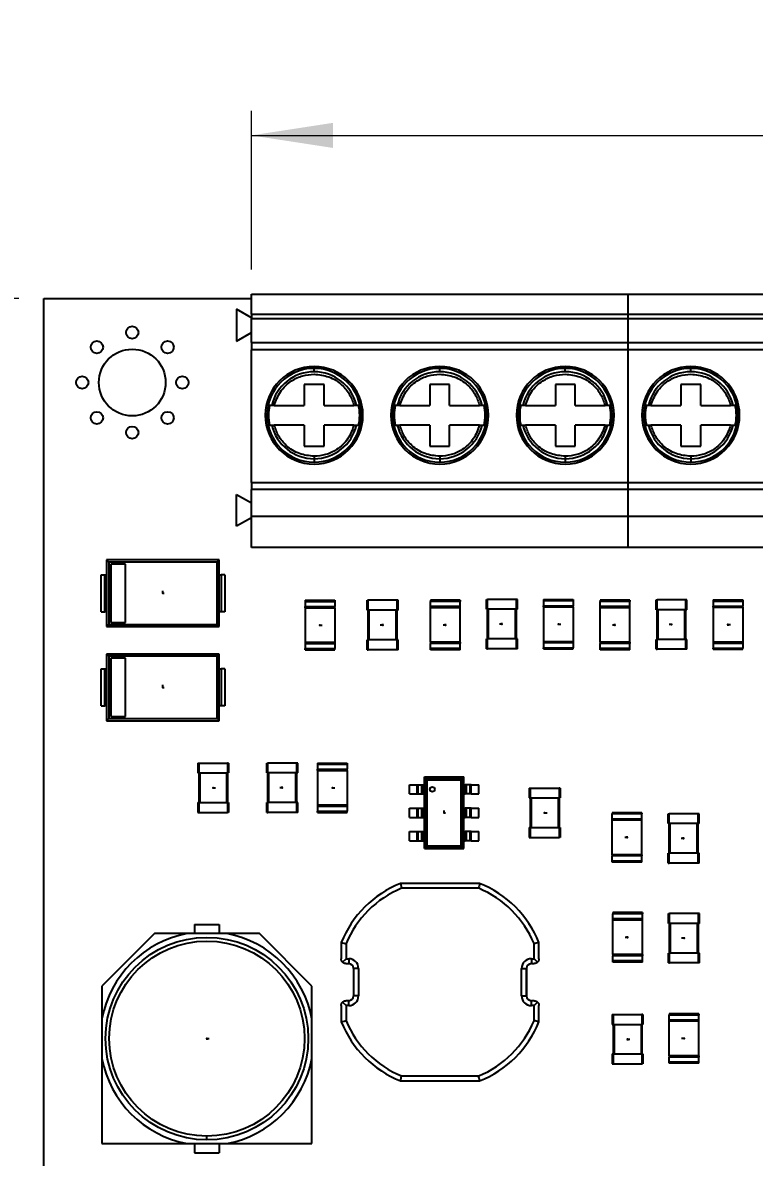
# Model space of a CAD drawing. Header units: millimetres. Extents: x 2 to 294, y 2 to 208.
# Drawn here: x 40.82 to 70.41, y 137.95 to 183.89 of the extents above; entities that cross this region are included whole.
import ezdxf

# ---------------------------------------------------------------- set-up
doc = ezdxf.new("R2010")
doc.units = ezdxf.units.MM
doc.header["$PDSIZE"] = -1
doc.styles.add('SLDTEXTSTYLE0', font='TXT', dxfattribs={"width": 0.75})
doc.dimstyles.new('SLDDIMSTYLE0', dxfattribs={"dimtxt": 3.5, "dimasz": 3.302, "dimexe": 0, "dimexo": 0.0625, "dimgap": 0.875, "dimtad": 1, "dimrnd": 1e-09, "dimzin": 4, "dimdsep": 46, "dimtxsty": 'SLDTEXTSTYLE0', "dimsah": 1, "dimcen": 0.09, "dimadec": 0, "dimazin": 1, "dimtfac": 1, "dimtofl": 0, "dimtmove": 0, "dimatfit": 3, "dimfxl": 0, "dimfrac": 2, "dimtolj": 1, "dimtzin": 12, "dimarcsym": 0})
doc.dimstyles.new('SLDDIMSTYLE3', dxfattribs={"dimtxt": 3.5, "dimasz": 3.302, "dimexe": 0, "dimexo": 0.0625, "dimgap": 0.875, "dimtad": 1, "dimrnd": 1e-09, "dimzin": 12, "dimdsep": 46, "dimtxsty": 'SLDTEXTSTYLE0', "dimsah": 1, "dimcen": 0.09, "dimadec": 0, "dimazin": 3, "dimtfac": 1, "dimtofl": 0, "dimtmove": 0, "dimatfit": 3, "dimfxl": 0, "dimfrac": 2, "dimtolj": 1, "dimtzin": 12, "dimarcsym": 0})

# ---------------------------------------------------------------- blocks, each defined once
blk = doc.blocks.new('_D')
at = {"color": 7, "linetype": 'Continuous', "lineweight": 0}
for p, q in [((40.665, 172.728), (30.665, 172.728)), ((31.665, 172.728), (31.665, 93.226)), ((80.797, 93.226), (30.665, 93.226))]:
    blk.add_line(p, q, dxfattribs=at)
at = {"color": 7, "linetype": 'Continuous', "lineweight": 18}
for points in [[(31.665, 172.728), (31.157, 169.426), (32.173, 169.426)], [(31.665, 93.226), (32.173, 96.528), (31.157, 96.528)]]:
    blk.add_solid(points, dxfattribs=at)
at = {"color": 7, "linetype": 'Continuous', "lineweight": 18, "insert": (27.153, 127.533), "char_height": 3.5, "attachment_point": 1, "rotation": 90, "style": 'SLDTEXTSTYLE0'}
blk.add_mtext('79.50', dxfattribs=at)
blk = doc.blocks.new('_D_4')
at = {"color": 7, "linetype": 'Continuous', "lineweight": 0}
for p, q in [((40.665, 172.728), (24.665, 172.728)), ((25.665, 90.054), (25.665, 172.728)), ((60.507, 90.054), (24.665, 90.054))]:
    blk.add_line(p, q, dxfattribs=at)
at = {"color": 7, "linetype": 'Continuous', "lineweight": 18}
for points in [[(25.665, 172.728), (25.157, 169.426), (26.173, 169.426)], [(25.665, 90.054), (26.173, 93.356), (25.157, 93.356)]]:
    blk.add_solid(points, dxfattribs=at)
at = {"color": 7, "linetype": 'Continuous', "lineweight": 18, "insert": (21.153, 127.533), "char_height": 3.5, "attachment_point": 1, "rotation": 90, "style": 'SLDTEXTSTYLE0'}
blk.add_mtext('82.67', dxfattribs=at)
blk = doc.blocks.new('_D_5')
at = {"color": 7, "linetype": 'Continuous', "lineweight": 0}
for p, q in [((50.067, 173.898), (50.067, 180.33)), ((112.043, 172.898), (112.043, 180.33)), ((50.067, 179.33), (112.043, 179.33))]:
    blk.add_line(p, q, dxfattribs=at)
at = {"color": 7, "linetype": 'Continuous', "lineweight": 18}
for points in [[(50.067, 179.33), (53.369, 178.822), (53.369, 179.838)], [(112.043, 179.33), (108.741, 179.838), (108.741, 178.822)]]:
    blk.add_solid(points, dxfattribs=at)
at = {"color": 7, "linetype": 'Continuous', "lineweight": 18, "insert": (74.185, 183.842), "char_height": 3.5, "attachment_point": 1, "style": 'SLDTEXTSTYLE0'}
blk.add_mtext('61.98', dxfattribs=at)

msp = doc.modelspace()

# ---------------------------------------------------------------- linework, layer by layer
at = {"color": 7, "linetype": 'Continuous', "lineweight": 25}
for p, q in [((50.067, 172.898), (65.307, 172.898)), ((50.067, 172.098), (50.067, 172.898)), ((65.307, 172.098), (65.307, 172.898)), ((65.307, 172.898), (80.547, 172.898)), ((41.665, 93.226), (41.665, 172.728)), ((41.665, 172.728), (50.067, 172.728)), ((49.467, 172.294), (49.467, 171.002)), ((50.067, 171.948), (49.467, 172.294)), ((50.067, 172.098), (65.307, 172.098)), ((50.067, 172.098), (50.067, 171.898)), ((65.307, 171.898), (50.067, 171.898)), ((50.067, 170.938), (50.067, 171.898)), ((65.307, 171.898), (65.307, 172.098)), ((65.307, 172.098), (80.547, 172.098)), ((65.307, 170.938), (65.307, 171.898)), ((80.547, 171.898), (65.307, 171.898)), ((49.467, 171.002), (50.067, 171.348)), ((50.067, 170.938), (50.067, 170.641)), ((50.067, 170.938), (65.307, 170.938)), ((65.307, 170.641), (65.307, 170.938)), ((65.307, 170.938), (80.547, 170.938)), ((50.067, 165.274), (50.067, 170.641)), ((65.307, 170.641), (50.067, 170.641)), ((65.307, 165.274), (65.307, 170.641)), ((80.547, 170.641), (65.307, 170.641)), ((52.607, 169.897), (52.607, 169.898)), ((52.607, 169.758), (52.607, 169.897)), ((57.687, 169.897), (57.687, 169.898)), ((57.687, 169.758), (57.687, 169.897)), ((62.767, 169.897), (62.767, 169.898)), ((62.767, 169.758), (62.767, 169.897)), ((67.847, 169.897), (67.847, 169.898)), ((67.847, 169.758), (67.847, 169.897)), ((53.007, 169.248), (52.207, 169.248)), ((52.207, 169.248), (52.207, 168.398)), ((53.007, 168.398), (53.007, 169.248)), ((58.087, 169.248), (57.287, 169.248)), ((57.287, 169.248), (57.287, 168.398)), ((58.087, 168.398), (58.087, 169.248)), ((63.167, 169.248), (62.367, 169.248)), ((62.367, 169.248), (62.367, 168.398)), ((63.167, 168.398), (63.167, 169.248)), ((68.247, 169.248), (67.447, 169.248)), ((67.447, 169.248), (67.447, 168.398)), ((68.247, 168.398), (68.247, 169.248)), ((50.892, 168.398), (50.807, 168.398)), ((50.994, 168.398), (52.207, 168.398)), ((53.007, 168.398), (54.219, 168.398)), ((54.406, 168.398), (54.321, 168.398)), ((55.972, 168.398), (55.887, 168.398)), ((56.074, 168.398), (57.287, 168.398)), ((58.087, 168.398), (59.299, 168.398)), ((59.486, 168.398), (59.401, 168.398)), ((61.052, 168.398), (60.967, 168.398)), ((61.154, 168.398), (62.367, 168.398)), ((63.167, 168.398), (64.379, 168.398)), ((64.566, 168.398), (64.481, 168.398)), ((66.132, 168.398), (66.047, 168.398)), ((66.234, 168.398), (67.447, 168.398)), ((68.247, 168.398), (69.459, 168.398)), ((69.646, 168.398), (69.561, 168.398)), ((50.807, 167.598), (50.892, 167.598)), ((52.207, 167.598), (50.994, 167.598)), ((52.207, 167.598), (52.207, 166.748)), ((53.007, 166.748), (53.007, 167.598)), ((54.219, 167.598), (53.007, 167.598)), ((54.321, 167.598), (54.406, 167.598)), ((55.887, 167.598), (55.972, 167.598)), ((57.287, 167.598), (56.074, 167.598)), ((57.287, 167.598), (57.287, 166.748)), ((58.087, 166.748), (58.087, 167.598)), ((59.299, 167.598), (58.087, 167.598)), ((59.401, 167.598), (59.486, 167.598)), ((60.967, 167.598), (61.052, 167.598)), ((62.367, 167.598), (61.154, 167.598)), ((62.367, 167.598), (62.367, 166.748)), ((63.167, 166.748), (63.167, 167.598)), ((64.379, 167.598), (63.167, 167.598)), ((64.481, 167.598), (64.566, 167.598)), ((66.047, 167.598), (66.132, 167.598)), ((67.447, 167.598), (66.234, 167.598)), ((67.447, 167.598), (67.447, 166.748)), ((68.247, 166.748), (68.247, 167.598)), ((69.459, 167.598), (68.247, 167.598)), ((69.561, 167.598), (69.646, 167.598)), ((52.207, 166.748), (53.007, 166.748)), ((52.607, 166.337), (52.607, 166.238)), ((57.287, 166.748), (58.087, 166.748)), ((57.687, 166.337), (57.687, 166.238)), ((62.367, 166.748), (63.167, 166.748)), ((62.767, 166.337), (62.767, 166.238)), ((67.447, 166.748), (68.247, 166.748)), ((67.847, 166.337), (67.847, 166.238)), ((52.607, 166.238), (52.607, 166.099)), ((52.607, 166.099), (52.607, 166.098)), ((57.687, 166.238), (57.687, 166.099)), ((57.687, 166.099), (57.687, 166.098)), ((62.767, 166.238), (62.767, 166.099)), ((62.767, 166.099), (62.767, 166.098)), ((67.847, 166.238), (67.847, 166.099)), ((67.847, 166.099), (67.847, 166.098)), ((50.067, 165.274), (65.307, 165.274)), ((50.067, 165.274), (50.067, 164.986)), ((65.307, 164.986), (50.067, 164.986)), ((50.067, 163.898), (50.067, 164.986)), ((65.307, 164.986), (65.307, 165.274)), ((65.307, 165.274), (80.547, 165.274)), ((65.307, 163.898), (65.307, 164.986)), ((80.547, 164.986), (65.307, 164.986)), ((49.467, 163.502), (49.467, 164.794)), ((49.467, 164.794), (50.067, 164.448)), ((50.067, 163.848), (49.467, 163.502)), ((65.307, 163.898), (50.067, 163.898)), ((50.067, 162.648), (50.067, 163.898)), ((65.307, 162.648), (65.307, 163.898)), ((80.547, 163.898), (65.307, 163.898)), ((65.307, 162.648), (50.067, 162.648)), ((80.547, 162.648), (65.307, 162.648)), ((44.211, 162.14), (44.296, 162.054)), ((48.771, 162.14), (44.211, 162.14)), ((44.211, 162.14), (44.211, 159.44)), ((48.685, 162.054), (44.296, 162.054)), ((44.296, 162.054), (44.296, 159.526)), ((44.982, 161.968), (44.382, 161.968)), ((44.382, 161.968), (44.382, 159.612)), ((44.982, 159.612), (44.982, 161.968)), ((48.771, 162.14), (48.685, 162.054)), ((48.685, 159.526), (48.685, 162.054)), ((48.771, 159.44), (48.771, 162.14)), ((43.991, 160.04), (43.991, 161.54)), ((43.991, 161.54), (44.137, 161.54)), ((44.137, 160.04), (44.137, 161.54)), ((44.137, 161.54), (44.211, 161.54)), ((48.771, 161.54), (48.844, 161.54)), ((48.844, 161.54), (48.844, 160.04)), ((48.991, 161.54), (48.844, 161.54)), ((48.991, 161.54), (48.991, 160.04)), ((52.241, 160.504), (53.441, 160.504)), ((52.241, 160.504), (52.241, 160.459)), ((52.241, 160.459), (53.441, 160.459)), ((52.241, 160.459), (52.241, 160.249)), ((53.441, 160.504), (53.441, 160.459)), ((53.441, 160.459), (53.441, 160.249)), ((54.756, 160.104), (54.756, 160.504)), ((54.756, 160.504), (54.796, 160.504)), ((54.796, 160.104), (54.796, 160.504)), ((55.966, 160.504), (54.796, 160.504)), ((55.966, 160.104), (55.966, 160.504)), ((56.006, 160.504), (55.966, 160.504)), ((56.006, 160.104), (56.006, 160.504)), ((57.321, 160.504), (57.321, 160.459)), ((58.521, 160.504), (57.321, 160.504)), ((58.521, 160.459), (57.321, 160.459)), ((57.321, 160.249), (57.321, 160.459)), ((58.521, 160.504), (58.521, 160.459)), ((58.521, 160.249), (58.521, 160.459)), ((59.582, 160.141), (59.582, 160.541)), ((59.582, 160.541), (59.622, 160.541)), ((59.622, 160.141), (59.622, 160.541)), ((60.792, 160.541), (59.622, 160.541)), ((60.792, 160.141), (60.792, 160.541)), ((60.832, 160.541), (60.792, 160.541)), ((60.832, 160.141), (60.832, 160.541)), ((61.893, 160.541), (63.093, 160.541)), ((61.893, 160.541), (61.893, 160.496)), ((61.893, 160.496), (61.893, 160.286)), ((61.893, 160.496), (63.093, 160.496)), ((63.093, 160.541), (63.093, 160.496)), ((63.093, 160.496), (63.093, 160.286)), ((64.179, 160.504), (64.179, 160.459)), ((65.379, 160.504), (64.179, 160.504)), ((65.379, 160.459), (64.179, 160.459)), ((64.179, 160.249), (64.179, 160.459)), ((65.379, 160.504), (65.379, 160.459)), ((65.379, 160.249), (65.379, 160.459)), ((66.44, 160.12), (66.44, 160.52)), ((66.44, 160.52), (66.48, 160.52)), ((66.48, 160.12), (66.48, 160.52)), ((67.65, 160.52), (66.48, 160.52)), ((67.65, 160.12), (67.65, 160.52)), ((67.69, 160.52), (67.65, 160.52)), ((67.69, 160.12), (67.69, 160.52)), ((68.751, 160.52), (69.951, 160.52)), ((68.751, 160.52), (68.751, 160.475)), ((68.751, 160.475), (68.751, 160.265)), ((68.751, 160.475), (69.951, 160.475)), ((69.951, 160.52), (69.951, 160.475)), ((69.951, 160.475), (69.951, 160.265)), ((43.991, 160.04), (44.137, 160.04)), ((44.211, 160.04), (44.137, 160.04)), ((48.844, 160.04), (48.771, 160.04)), ((48.991, 160.04), (48.844, 160.04)), ((52.241, 160.249), (53.441, 160.249)), ((52.241, 160.204), (52.241, 160.249)), ((52.241, 160.204), (52.241, 158.804)), ((52.241, 160.204), (53.441, 160.204)), ((53.441, 160.204), (53.441, 160.249)), ((53.441, 160.204), (53.441, 158.804)), ((54.756, 160.104), (54.796, 160.104)), ((55.966, 160.104), (54.796, 160.104)), ((54.796, 158.904), (54.796, 160.104)), ((54.836, 158.904), (54.836, 160.104)), ((55.926, 158.904), (55.926, 160.104)), ((56.006, 160.104), (55.966, 160.104)), ((55.966, 158.904), (55.966, 160.104)), ((58.521, 160.249), (57.321, 160.249)), ((57.321, 160.204), (57.321, 160.249)), ((57.321, 158.804), (57.321, 160.204)), ((58.521, 160.204), (57.321, 160.204)), ((58.521, 160.204), (58.521, 160.249)), ((58.521, 158.804), (58.521, 160.204)), ((59.582, 160.141), (59.622, 160.141)), ((60.792, 160.141), (59.622, 160.141)), ((59.622, 158.941), (59.622, 160.141)), ((59.662, 158.941), (59.662, 160.141)), ((60.752, 158.941), (60.752, 160.141)), ((60.832, 160.141), (60.792, 160.141)), ((60.792, 158.941), (60.792, 160.141)), ((61.893, 160.286), (63.093, 160.286)), ((61.893, 160.241), (61.893, 160.286)), ((61.893, 160.241), (63.093, 160.241)), ((61.893, 160.241), (61.893, 158.841)), ((63.093, 160.241), (63.093, 160.286)), ((63.093, 160.241), (63.093, 158.841)), ((64.179, 160.204), (64.179, 160.249)), ((65.379, 160.249), (64.179, 160.249)), ((64.179, 158.804), (64.179, 160.204)), ((65.379, 160.204), (64.179, 160.204)), ((65.379, 160.204), (65.379, 160.249)), ((65.379, 158.804), (65.379, 160.204)), ((66.44, 160.12), (66.48, 160.12)), ((67.65, 160.12), (66.48, 160.12)), ((66.48, 158.92), (66.48, 160.12)), ((66.52, 158.92), (66.52, 160.12)), ((67.61, 158.92), (67.61, 160.12)), ((67.69, 160.12), (67.65, 160.12)), ((67.65, 158.92), (67.65, 160.12)), ((68.751, 160.265), (69.951, 160.265)), ((68.751, 160.22), (68.751, 160.265)), ((68.751, 160.22), (69.951, 160.22)), ((68.751, 160.22), (68.751, 158.82)), ((69.951, 160.22), (69.951, 160.265)), ((69.951, 160.22), (69.951, 158.82)), ((44.211, 159.44), (44.296, 159.526)), ((44.211, 159.44), (48.771, 159.44)), ((44.296, 159.526), (48.685, 159.526)), ((44.382, 159.612), (44.982, 159.612)), ((48.771, 159.44), (48.685, 159.526)), ((52.241, 158.804), (52.241, 158.759)), ((52.241, 158.804), (53.441, 158.804)), ((52.241, 158.759), (53.441, 158.759)), ((52.241, 158.759), (52.241, 158.549)), ((52.241, 158.504), (52.241, 158.549)), ((52.241, 158.549), (53.441, 158.549)), ((53.441, 158.804), (53.441, 158.759)), ((53.441, 158.759), (53.441, 158.549)), ((53.441, 158.504), (53.441, 158.549)), ((54.756, 158.504), (54.756, 158.904)), ((54.756, 158.904), (54.796, 158.904)), ((54.796, 158.504), (54.796, 158.904)), ((55.966, 158.904), (54.796, 158.904)), ((55.966, 158.504), (55.966, 158.904)), ((56.006, 158.904), (55.966, 158.904)), ((56.006, 158.504), (56.006, 158.904)), ((57.321, 158.804), (57.321, 158.759)), ((58.521, 158.804), (57.321, 158.804)), ((58.521, 158.759), (57.321, 158.759)), ((57.321, 158.549), (57.321, 158.759)), ((58.521, 158.549), (57.321, 158.549)), ((57.321, 158.504), (57.321, 158.549)), ((58.521, 158.804), (58.521, 158.759)), ((58.521, 158.549), (58.521, 158.759)), ((58.521, 158.504), (58.521, 158.549)), ((59.582, 158.541), (59.582, 158.941)), ((59.582, 158.941), (59.622, 158.941)), ((59.582, 158.541), (59.622, 158.541)), ((59.622, 158.541), (59.622, 158.941)), ((60.792, 158.941), (59.622, 158.941)), ((60.792, 158.541), (59.622, 158.541)), ((60.792, 158.541), (60.792, 158.941)), ((60.832, 158.941), (60.792, 158.941)), ((60.832, 158.541), (60.792, 158.541)), ((60.832, 158.541), (60.832, 158.941)), ((61.893, 158.841), (61.893, 158.796)), ((61.893, 158.841), (63.093, 158.841)), ((61.893, 158.796), (61.893, 158.586)), ((61.893, 158.796), (63.093, 158.796)), ((61.893, 158.541), (61.893, 158.586)), ((61.893, 158.586), (63.093, 158.586)), ((61.893, 158.541), (63.093, 158.541)), ((63.093, 158.841), (63.093, 158.796)), ((63.093, 158.796), (63.093, 158.586)), ((63.093, 158.541), (63.093, 158.586)), ((64.179, 158.804), (64.179, 158.759)), ((65.379, 158.804), (64.179, 158.804)), ((65.379, 158.759), (64.179, 158.759)), ((64.179, 158.549), (64.179, 158.759)), ((64.179, 158.504), (64.179, 158.549)), ((65.379, 158.549), (64.179, 158.549)), ((65.379, 158.804), (65.379, 158.759)), ((65.379, 158.549), (65.379, 158.759)), ((65.379, 158.504), (65.379, 158.549)), ((66.44, 158.52), (66.44, 158.92)), ((66.44, 158.92), (66.48, 158.92)), ((66.44, 158.52), (66.48, 158.52)), ((66.48, 158.52), (66.48, 158.92)), ((67.65, 158.92), (66.48, 158.92)), ((67.65, 158.52), (66.48, 158.52)), ((67.65, 158.52), (67.65, 158.92)), ((67.69, 158.92), (67.65, 158.92)), ((67.69, 158.52), (67.65, 158.52)), ((67.69, 158.52), (67.69, 158.92)), ((68.751, 158.82), (68.751, 158.775)), ((68.751, 158.82), (69.951, 158.82)), ((68.751, 158.775), (68.751, 158.565)), ((68.751, 158.775), (69.951, 158.775)), ((68.751, 158.52), (68.751, 158.565)), ((68.751, 158.565), (69.951, 158.565)), ((68.751, 158.52), (69.951, 158.52)), ((69.951, 158.82), (69.951, 158.775)), ((69.951, 158.775), (69.951, 158.565)), ((69.951, 158.52), (69.951, 158.565)), ((44.211, 158.33), (44.296, 158.244)), ((48.771, 158.33), (44.211, 158.33)), ((44.211, 158.33), (44.211, 155.63)), ((48.685, 158.244), (44.296, 158.244)), ((44.296, 158.244), (44.296, 155.716)), ((44.382, 158.158), (44.382, 155.802)), ((44.982, 158.158), (44.382, 158.158)), ((44.982, 155.802), (44.982, 158.158)), ((48.771, 158.33), (48.685, 158.244)), ((48.685, 155.716), (48.685, 158.244)), ((48.771, 155.63), (48.771, 158.33)), ((52.241, 158.504), (53.441, 158.504)), ((54.756, 158.504), (54.796, 158.504)), ((55.966, 158.504), (54.796, 158.504)), ((56.006, 158.504), (55.966, 158.504)), ((58.521, 158.504), (57.321, 158.504)), ((65.379, 158.504), (64.179, 158.504)), ((43.991, 156.23), (43.991, 157.73)), ((43.991, 157.73), (44.137, 157.73)), ((44.137, 156.23), (44.137, 157.73)), ((44.137, 157.73), (44.211, 157.73)), ((48.771, 157.73), (48.844, 157.73)), ((48.844, 157.73), (48.844, 156.23)), ((48.991, 157.73), (48.844, 157.73)), ((48.991, 157.73), (48.991, 156.23)), ((43.991, 156.23), (44.137, 156.23)), ((44.211, 156.23), (44.137, 156.23)), ((48.844, 156.23), (48.771, 156.23)), ((48.991, 156.23), (48.844, 156.23)), ((44.382, 155.802), (44.982, 155.802)), ((44.211, 155.63), (44.296, 155.716)), ((44.211, 155.63), (48.771, 155.63)), ((44.296, 155.716), (48.685, 155.716)), ((48.771, 155.63), (48.685, 155.716)), ((47.898, 153.916), (47.938, 153.916)), ((47.898, 153.916), (47.898, 153.516)), ((47.938, 153.916), (47.938, 153.516)), ((47.938, 153.916), (49.108, 153.916)), ((49.108, 153.916), (49.108, 153.516)), ((49.148, 153.916), (49.108, 153.916)), ((49.148, 153.916), (49.148, 153.516)), ((50.692, 153.516), (50.692, 153.916)), ((50.692, 153.916), (50.732, 153.916)), ((50.732, 153.516), (50.732, 153.916)), ((51.902, 153.916), (50.732, 153.916)), ((51.902, 153.516), (51.902, 153.916)), ((51.942, 153.916), (51.902, 153.916)), ((51.942, 153.516), (51.942, 153.916)), ((52.749, 153.916), (53.949, 153.916)), ((52.749, 153.916), (52.749, 153.871)), ((53.949, 153.916), (53.949, 153.871)), ((47.898, 153.516), (47.938, 153.516)), ((47.938, 153.516), (49.108, 153.516)), ((47.938, 153.516), (47.938, 152.316)), ((47.978, 153.516), (47.978, 152.316)), ((49.068, 153.516), (49.068, 152.316)), ((49.148, 153.516), (49.108, 153.516)), ((49.108, 153.516), (49.108, 152.316)), ((50.692, 153.516), (50.732, 153.516)), ((51.902, 153.516), (50.732, 153.516)), ((50.732, 152.316), (50.732, 153.516)), ((50.772, 152.316), (50.772, 153.516)), ((51.862, 152.316), (51.862, 153.516)), ((51.942, 153.516), (51.902, 153.516)), ((51.902, 152.316), (51.902, 153.516)), ((52.749, 153.871), (53.949, 153.871)), ((52.749, 153.871), (52.749, 153.661)), ((52.749, 153.661), (53.949, 153.661)), ((52.749, 153.616), (52.749, 153.661)), ((52.749, 153.616), (53.949, 153.616)), ((52.749, 153.616), (52.749, 152.216)), ((53.949, 153.871), (53.949, 153.661)), ((53.949, 153.616), (53.949, 153.661)), ((53.949, 153.616), (53.949, 152.216)), ((56.469, 152.662), (56.469, 153.037)), ((56.469, 153.037), (56.773, 153.037)), ((56.773, 152.662), (56.773, 153.037)), ((56.773, 153.037), (56.817, 153.037)), ((56.817, 152.662), (56.817, 153.037)), ((56.817, 153.037), (56.97, 153.037)), ((56.97, 152.662), (56.97, 153.037)), ((56.97, 153.037), (57.013, 153.037)), ((57.013, 152.662), (57.013, 153.037)), ((57.013, 153.037), (57.069, 153.037)), ((57.069, 153.35), (57.143, 153.276)), ((57.069, 153.35), (58.669, 153.35)), ((57.069, 150.45), (57.069, 153.35)), ((57.069, 152.662), (57.069, 153.037)), ((57.143, 150.524), (57.143, 153.276)), ((57.143, 153.276), (57.182, 153.236)), ((57.143, 153.276), (58.594, 153.276)), ((57.182, 153.236), (58.555, 153.236)), ((57.182, 150.564), (57.182, 153.236)), ((58.555, 153.236), (58.594, 153.276)), ((58.555, 150.564), (58.555, 153.236)), ((58.669, 153.35), (58.594, 153.276)), ((58.594, 150.524), (58.594, 153.276)), ((58.669, 150.45), (58.669, 153.35)), ((58.669, 152.662), (58.669, 153.037)), ((58.669, 153.037), (58.724, 153.037)), ((58.724, 152.662), (58.724, 153.037)), ((58.767, 153.037), (58.724, 153.037)), ((58.767, 152.662), (58.767, 153.037)), ((58.92, 153.037), (58.767, 153.037)), ((58.92, 152.662), (58.92, 153.037)), ((58.964, 153.037), (58.92, 153.037)), ((58.964, 152.662), (58.964, 153.037)), ((58.964, 153.037), (59.269, 153.037)), ((59.269, 152.662), (59.269, 153.037)), ((56.469, 152.662), (56.773, 152.662)), ((56.773, 152.662), (56.817, 152.662)), ((56.817, 152.662), (56.97, 152.662)), ((56.97, 152.662), (57.013, 152.662)), ((57.013, 152.662), (57.069, 152.662)), ((58.669, 152.662), (58.724, 152.662)), ((58.767, 152.662), (58.724, 152.662)), ((58.92, 152.662), (58.767, 152.662)), ((58.964, 152.662), (58.92, 152.662)), ((58.964, 152.662), (59.269, 152.662)), ((61.308, 152.9), (61.348, 152.9)), ((61.308, 152.9), (61.308, 152.5)), ((61.348, 152.9), (61.348, 152.5)), ((61.348, 152.9), (62.518, 152.9)), ((62.518, 152.9), (62.518, 152.5)), ((62.558, 152.9), (62.518, 152.9)), ((62.558, 152.9), (62.558, 152.5)), ((47.898, 152.316), (47.938, 152.316)), ((47.898, 152.316), (47.898, 151.916)), ((47.938, 152.316), (47.938, 151.916)), ((47.938, 152.316), (49.108, 152.316)), ((49.108, 152.316), (49.108, 151.916)), ((49.148, 152.316), (49.108, 152.316)), ((49.148, 152.316), (49.148, 151.916)), ((50.692, 151.916), (50.692, 152.316)), ((50.692, 152.316), (50.732, 152.316)), ((50.732, 151.916), (50.732, 152.316)), ((51.902, 152.316), (50.732, 152.316)), ((51.902, 151.916), (51.902, 152.316)), ((51.942, 152.316), (51.902, 152.316)), ((51.942, 151.916), (51.942, 152.316)), ((52.749, 152.216), (53.949, 152.216)), ((52.749, 152.216), (52.749, 152.171)), ((52.749, 152.171), (53.949, 152.171)), ((52.749, 152.171), (52.749, 151.961)), ((53.949, 152.216), (53.949, 152.171)), ((53.949, 152.171), (53.949, 151.961)), ((56.469, 151.712), (56.469, 152.087)), ((56.469, 152.087), (56.773, 152.087)), ((56.773, 151.712), (56.773, 152.087)), ((56.773, 152.087), (56.817, 152.087)), ((56.817, 151.712), (56.817, 152.087)), ((56.817, 152.087), (56.97, 152.087)), ((56.97, 151.712), (56.97, 152.087)), ((56.97, 152.087), (57.013, 152.087)), ((57.013, 151.712), (57.013, 152.087)), ((57.013, 152.087), (57.069, 152.087)), ((57.069, 151.712), (57.069, 152.087)), ((58.669, 151.712), (58.669, 152.087)), ((58.669, 152.087), (58.724, 152.087)), ((58.724, 151.712), (58.724, 152.087)), ((58.767, 152.087), (58.724, 152.087)), ((58.767, 151.712), (58.767, 152.087)), ((58.92, 152.087), (58.767, 152.087)), ((58.92, 151.712), (58.92, 152.087)), ((58.964, 152.087), (58.92, 152.087)), ((58.964, 151.712), (58.964, 152.087)), ((58.964, 152.087), (59.269, 152.087)), ((59.269, 151.712), (59.269, 152.087)), ((61.308, 152.5), (61.348, 152.5)), ((61.348, 152.5), (62.518, 152.5)), ((61.348, 152.5), (61.348, 151.3)), ((61.388, 152.5), (61.388, 151.3)), ((62.478, 152.5), (62.478, 151.3)), ((62.558, 152.5), (62.518, 152.5)), ((62.518, 152.5), (62.518, 151.3)), ((47.898, 151.916), (47.938, 151.916)), ((47.938, 151.916), (49.108, 151.916)), ((49.148, 151.916), (49.108, 151.916)), ((50.692, 151.916), (50.732, 151.916)), ((51.902, 151.916), (50.732, 151.916)), ((51.942, 151.916), (51.902, 151.916)), ((52.749, 151.961), (53.949, 151.961)), ((52.749, 151.916), (52.749, 151.961)), ((52.749, 151.916), (53.949, 151.916)), ((53.949, 151.916), (53.949, 151.961)), ((56.469, 151.712), (56.773, 151.712)), ((56.773, 151.712), (56.817, 151.712)), ((56.817, 151.712), (56.97, 151.712)), ((56.97, 151.712), (57.013, 151.712)), ((57.013, 151.712), (57.069, 151.712)), ((58.669, 151.712), (58.724, 151.712)), ((58.767, 151.712), (58.724, 151.712)), ((58.92, 151.712), (58.767, 151.712)), ((58.964, 151.712), (58.92, 151.712)), ((58.964, 151.712), (59.269, 151.712)), ((65.871, 151.9), (64.671, 151.9)), ((64.671, 151.9), (64.671, 151.855)), ((65.871, 151.855), (64.671, 151.855)), ((64.671, 151.645), (64.671, 151.855)), ((65.871, 151.645), (64.671, 151.645)), ((64.671, 151.6), (64.671, 151.645)), ((65.871, 151.9), (65.871, 151.855)), ((65.871, 151.645), (65.871, 151.855)), ((65.871, 151.6), (65.871, 151.645)), ((66.932, 151.462), (66.932, 151.862)), ((66.932, 151.862), (66.972, 151.862)), ((66.972, 151.462), (66.972, 151.862)), ((68.142, 151.862), (66.972, 151.862)), ((68.142, 151.462), (68.142, 151.862)), ((68.182, 151.862), (68.142, 151.862)), ((68.182, 151.462), (68.182, 151.862)), ((61.308, 151.3), (61.308, 150.9)), ((61.308, 151.3), (61.348, 151.3)), ((61.348, 151.3), (61.348, 150.9)), ((61.348, 151.3), (62.518, 151.3)), ((62.518, 151.3), (62.518, 150.9)), ((62.558, 151.3), (62.518, 151.3)), ((62.558, 151.3), (62.558, 150.9)), ((65.871, 151.6), (64.671, 151.6)), ((64.671, 150.2), (64.671, 151.6)), ((65.871, 150.2), (65.871, 151.6)), ((66.932, 151.462), (66.972, 151.462)), ((68.142, 151.462), (66.972, 151.462)), ((66.972, 150.262), (66.972, 151.462)), ((67.012, 150.262), (67.012, 151.462)), ((68.102, 150.262), (68.102, 151.462)), ((68.182, 151.462), (68.142, 151.462)), ((68.142, 150.262), (68.142, 151.462)), ((56.469, 150.762), (56.469, 151.137)), ((56.469, 151.137), (56.773, 151.137)), ((56.469, 150.762), (56.773, 150.762)), ((56.773, 150.762), (56.773, 151.137)), ((56.773, 151.137), (56.817, 151.137)), ((56.773, 150.762), (56.817, 150.762)), ((56.817, 150.762), (56.817, 151.137)), ((56.817, 151.137), (56.97, 151.137)), ((56.817, 150.762), (56.97, 150.762)), ((56.97, 150.762), (56.97, 151.137)), ((56.97, 151.137), (57.013, 151.137)), ((56.97, 150.762), (57.013, 150.762)), ((57.013, 150.762), (57.013, 151.137)), ((57.013, 151.137), (57.069, 151.137)), ((57.013, 150.762), (57.069, 150.762)), ((57.069, 150.762), (57.069, 151.137)), ((58.669, 150.762), (58.669, 151.137)), ((58.669, 151.137), (58.724, 151.137)), ((58.669, 150.762), (58.724, 150.762)), ((58.724, 150.762), (58.724, 151.137)), ((58.767, 151.137), (58.724, 151.137)), ((58.767, 150.762), (58.724, 150.762)), ((58.767, 150.762), (58.767, 151.137)), ((58.92, 151.137), (58.767, 151.137)), ((58.92, 150.762), (58.767, 150.762)), ((58.92, 150.762), (58.92, 151.137)), ((58.964, 151.137), (58.92, 151.137)), ((58.964, 150.762), (58.92, 150.762)), ((58.964, 150.762), (58.964, 151.137)), ((58.964, 151.137), (59.269, 151.137)), ((58.964, 150.762), (59.269, 150.762)), ((59.269, 150.762), (59.269, 151.137)), ((61.308, 150.9), (61.348, 150.9)), ((61.348, 150.9), (62.518, 150.9)), ((62.558, 150.9), (62.518, 150.9)), ((57.069, 150.45), (57.143, 150.524)), ((57.069, 150.45), (58.669, 150.45)), ((57.143, 150.524), (57.182, 150.564)), ((57.143, 150.524), (58.594, 150.524)), ((57.182, 150.564), (58.555, 150.564)), ((58.594, 150.524), (58.555, 150.564)), ((58.669, 150.45), (58.594, 150.524)), ((66.932, 149.862), (66.932, 150.262)), ((66.932, 150.262), (66.972, 150.262)), ((66.972, 149.862), (66.972, 150.262)), ((68.142, 150.262), (66.972, 150.262)), ((68.142, 149.862), (68.142, 150.262)), ((68.182, 150.262), (68.142, 150.262)), ((68.182, 149.862), (68.182, 150.262)), ((65.871, 150.2), (64.671, 150.2)), ((64.671, 150.2), (64.671, 150.155)), ((65.871, 150.155), (64.671, 150.155)), ((64.671, 149.945), (64.671, 150.155)), ((64.671, 149.9), (64.671, 149.945)), ((65.871, 149.945), (64.671, 149.945)), ((65.871, 149.9), (64.671, 149.9)), ((65.871, 150.2), (65.871, 150.155)), ((65.871, 149.945), (65.871, 150.155)), ((65.871, 149.9), (65.871, 149.945)), ((66.932, 149.862), (66.972, 149.862)), ((68.142, 149.862), (66.972, 149.862)), ((68.182, 149.862), (68.142, 149.862)), ((59.303, 149.042), (56.103, 149.042)), ((59.264, 148.842), (56.142, 148.842)), ((65.887, 147.857), (64.687, 147.857)), ((64.687, 147.857), (64.687, 147.812)), ((65.887, 147.812), (64.687, 147.812)), ((64.687, 147.602), (64.687, 147.812)), ((64.687, 147.557), (64.687, 147.602)), ((65.887, 147.602), (64.687, 147.602)), ((64.687, 146.157), (64.687, 147.557)), ((65.887, 147.557), (64.687, 147.557)), ((65.887, 147.857), (65.887, 147.812)), ((65.887, 147.602), (65.887, 147.812)), ((65.887, 147.557), (65.887, 147.602)), ((65.887, 146.157), (65.887, 147.557)), ((66.948, 147.42), (66.948, 147.82)), ((66.948, 147.82), (66.988, 147.82)), ((66.988, 147.42), (66.988, 147.82)), ((68.158, 147.82), (66.988, 147.82)), ((68.158, 147.42), (68.158, 147.82)), ((68.198, 147.82), (68.158, 147.82)), ((68.198, 147.42), (68.198, 147.82)), ((47.769, 147.381), (48.769, 147.381)), ((47.769, 147.381), (47.769, 147.006)), ((48.769, 147.381), (48.769, 147.006)), ((66.948, 147.42), (66.988, 147.42)), ((68.158, 147.42), (66.988, 147.42)), ((66.988, 146.22), (66.988, 147.42)), ((67.028, 146.22), (67.028, 147.42)), ((68.118, 146.22), (68.118, 147.42)), ((68.198, 147.42), (68.158, 147.42)), ((68.158, 146.22), (68.158, 147.42)), ((46.144, 147.006), (44.019, 144.881)), ((47.467, 147.006), (46.144, 147.006)), ((49.07, 147.006), (47.467, 147.006)), ((50.394, 147.006), (49.07, 147.006)), ((52.519, 144.881), (50.394, 147.006)), ((53.703, 146.642), (53.703, 145.985)), ((53.903, 146.603), (53.903, 145.992)), ((61.503, 145.992), (61.503, 146.603)), ((61.703, 145.985), (61.703, 146.642)), ((65.887, 146.157), (64.687, 146.157)), ((64.687, 146.157), (64.687, 146.112)), ((65.887, 146.112), (64.687, 146.112)), ((64.687, 145.902), (64.687, 146.112)), ((65.887, 146.157), (65.887, 146.112)), ((65.887, 145.902), (65.887, 146.112)), ((66.948, 145.82), (66.948, 146.22)), ((66.948, 146.22), (66.988, 146.22)), ((66.988, 145.82), (66.988, 146.22)), ((68.158, 146.22), (66.988, 146.22)), ((68.158, 145.82), (68.158, 146.22)), ((68.198, 146.22), (68.158, 146.22)), ((68.198, 145.82), (68.198, 146.22)), ((53.759, 145.848), (53.903, 145.992)), ((53.896, 145.792), (54.009, 145.792)), ((53.903, 145.992), (54.009, 145.992)), ((54.009, 145.992), (54.009, 145.792)), ((61.396, 145.992), (61.396, 145.792)), ((61.396, 145.992), (61.503, 145.992)), ((61.396, 145.792), (61.509, 145.792)), ((61.646, 145.848), (61.503, 145.992)), ((64.687, 145.857), (64.687, 145.902)), ((65.887, 145.902), (64.687, 145.902)), ((65.887, 145.857), (64.687, 145.857)), ((65.887, 145.857), (65.887, 145.902)), ((66.948, 145.82), (66.988, 145.82)), ((68.158, 145.82), (66.988, 145.82)), ((68.198, 145.82), (68.158, 145.82)), ((54.203, 145.599), (54.203, 144.485)), ((54.403, 145.599), (54.203, 145.599)), ((54.403, 145.599), (54.403, 144.485)), ((61.003, 144.485), (61.003, 145.599)), ((61.003, 145.599), (61.203, 145.599)), ((61.203, 144.485), (61.203, 145.599)), ((61.203, 145.599), (61.203, 144.485)), ((44.019, 144.881), (44.019, 143.558)), ((52.519, 143.558), (52.519, 144.881)), ((54.009, 144.292), (53.896, 144.292)), ((54.009, 144.092), (54.009, 144.292)), ((54.403, 144.485), (54.203, 144.485)), ((61.003, 144.485), (61.203, 144.485)), ((61.396, 144.092), (61.396, 144.292)), ((61.509, 144.292), (61.396, 144.292)), ((53.703, 144.099), (53.703, 143.442)), ((53.759, 144.235), (53.903, 144.092)), ((53.903, 144.092), (53.903, 143.481)), ((54.009, 144.092), (53.903, 144.092)), ((61.503, 144.092), (61.396, 144.092)), ((61.646, 144.235), (61.503, 144.092)), ((61.503, 143.481), (61.503, 144.092)), ((61.703, 143.442), (61.703, 144.099)), ((44.019, 143.558), (44.019, 141.954)), ((52.519, 141.954), (52.519, 143.558)), ((64.662, 143.734), (64.662, 143.334)), ((64.662, 143.734), (64.702, 143.734)), ((64.702, 143.734), (64.702, 143.334)), ((64.702, 143.734), (65.872, 143.734)), ((65.872, 143.734), (65.872, 143.334)), ((65.912, 143.734), (65.872, 143.734)), ((65.912, 143.734), (65.912, 143.334)), ((68.173, 143.756), (66.973, 143.756)), ((66.973, 143.756), (66.973, 143.711)), ((68.173, 143.711), (66.973, 143.711)), ((66.973, 143.501), (66.973, 143.711)), ((68.173, 143.501), (66.973, 143.501)), ((66.973, 143.456), (66.973, 143.501)), ((66.973, 142.056), (66.973, 143.456)), ((68.173, 143.456), (66.973, 143.456)), ((68.173, 143.756), (68.173, 143.711)), ((68.173, 143.501), (68.173, 143.711)), ((68.173, 143.456), (68.173, 143.501)), ((68.173, 142.056), (68.173, 143.456)), ((64.662, 143.334), (64.702, 143.334)), ((64.702, 143.334), (65.872, 143.334)), ((64.702, 143.334), (64.702, 142.134)), ((64.742, 143.334), (64.742, 142.134)), ((65.832, 143.334), (65.832, 142.134)), ((65.912, 143.334), (65.872, 143.334)), ((65.872, 143.334), (65.872, 142.134)), ((64.662, 142.134), (64.662, 141.734)), ((64.662, 142.134), (64.702, 142.134)), ((64.702, 142.134), (64.702, 141.734)), ((64.702, 142.134), (65.872, 142.134)), ((65.872, 142.134), (65.872, 141.734)), ((65.912, 142.134), (65.872, 142.134)), ((65.912, 142.134), (65.912, 141.734)), ((68.173, 142.056), (66.973, 142.056)), ((66.973, 142.056), (66.973, 142.011)), ((68.173, 142.011), (66.973, 142.011)), ((66.973, 141.801), (66.973, 142.011)), ((68.173, 142.056), (68.173, 142.011)), ((68.173, 141.801), (68.173, 142.011)), ((44.019, 141.954), (44.019, 138.506)), ((52.519, 138.506), (52.519, 141.954)), ((64.662, 141.734), (64.702, 141.734)), ((64.702, 141.734), (65.872, 141.734)), ((65.912, 141.734), (65.872, 141.734)), ((66.973, 141.756), (66.973, 141.801)), ((68.173, 141.801), (66.973, 141.801)), ((68.173, 141.756), (66.973, 141.756)), ((68.173, 141.756), (68.173, 141.801)), ((56.142, 141.242), (59.264, 141.242)), ((56.103, 141.042), (59.303, 141.042)), ((48.269, 138.656), (48.269, 138.806)), ((44.019, 138.506), (47.467, 138.506)), ((47.467, 138.506), (49.07, 138.506)), ((47.769, 138.506), (47.769, 138.131)), ((48.769, 138.506), (48.769, 138.131)), ((49.07, 138.506), (52.519, 138.506)), ((47.769, 138.131), (48.769, 138.131))]:
    msp.add_line(p, q, dxfattribs=at)
at = {"color": 7, "linetype": 'Continuous'}
for p, q in [((46.491, 160.79), (46.491, 160.887)), ((46.491, 160.79), (46.491, 160.887)), ((46.491, 160.79), (46.539, 160.79)), ((46.491, 160.79), (46.539, 160.79)), ((52.841, 159.504), (52.841, 159.456)), ((52.841, 159.504), (52.937, 159.504)), ((52.841, 159.504), (52.841, 159.456)), ((52.841, 159.504), (52.937, 159.504)), ((55.381, 159.504), (55.284, 159.504)), ((55.381, 159.504), (55.284, 159.504)), ((55.381, 159.504), (55.381, 159.552)), ((55.381, 159.504), (55.381, 159.552)), ((57.921, 159.504), (57.824, 159.504)), ((57.921, 159.504), (57.824, 159.504)), ((57.921, 159.504), (57.921, 159.552)), ((57.921, 159.504), (57.921, 159.552)), ((60.207, 159.541), (60.11, 159.541)), ((60.207, 159.541), (60.11, 159.541)), ((60.207, 159.541), (60.207, 159.59)), ((60.207, 159.541), (60.207, 159.59)), ((62.493, 159.541), (62.493, 159.493)), ((62.493, 159.541), (62.589, 159.541)), ((62.493, 159.541), (62.493, 159.493)), ((62.493, 159.541), (62.589, 159.541)), ((64.779, 159.504), (64.682, 159.504)), ((64.779, 159.504), (64.682, 159.504)), ((64.779, 159.504), (64.779, 159.552)), ((64.779, 159.504), (64.779, 159.552)), ((67.065, 159.52), (66.968, 159.52)), ((67.065, 159.52), (66.968, 159.52)), ((67.065, 159.52), (67.065, 159.568)), ((67.065, 159.52), (67.065, 159.568)), ((69.351, 159.52), (69.351, 159.472)), ((69.351, 159.52), (69.447, 159.52)), ((69.351, 159.52), (69.351, 159.472)), ((69.351, 159.52), (69.447, 159.52)), ((46.491, 156.98), (46.491, 157.077)), ((46.491, 156.98), (46.491, 157.077)), ((46.491, 156.98), (46.539, 156.98)), ((46.491, 156.98), (46.539, 156.98)), ((48.523, 152.916), (48.523, 152.868)), ((48.523, 152.916), (48.619, 152.916)), ((48.523, 152.916), (48.523, 152.868)), ((48.523, 152.916), (48.619, 152.916)), ((51.317, 152.916), (51.22, 152.916)), ((51.317, 152.916), (51.22, 152.916)), ((51.317, 152.916), (51.317, 152.964)), ((51.317, 152.916), (51.317, 152.964)), ((53.349, 152.916), (53.349, 152.868)), ((53.349, 152.916), (53.445, 152.916)), ((53.349, 152.916), (53.349, 152.868)), ((53.349, 152.916), (53.445, 152.916)), ((57.869, 151.9), (57.869, 151.997)), ((57.869, 151.9), (57.869, 151.997)), ((57.869, 151.9), (57.917, 151.9)), ((57.869, 151.9), (57.917, 151.9)), ((61.933, 151.9), (61.933, 151.852)), ((61.933, 151.9), (62.029, 151.9)), ((61.933, 151.9), (61.933, 151.852)), ((61.933, 151.9), (62.029, 151.9)), ((65.271, 150.9), (65.174, 150.9)), ((65.271, 150.9), (65.174, 150.9)), ((65.271, 150.9), (65.271, 150.948)), ((65.271, 150.9), (65.271, 150.948)), ((67.557, 150.862), (67.46, 150.862)), ((67.557, 150.862), (67.46, 150.862)), ((67.557, 150.862), (67.557, 150.911)), ((67.557, 150.862), (67.557, 150.911)), ((65.287, 146.857), (65.19, 146.857)), ((65.287, 146.857), (65.19, 146.857)), ((65.287, 146.857), (65.287, 146.906)), ((65.287, 146.857), (65.287, 146.906)), ((67.573, 146.82), (67.476, 146.82)), ((67.573, 146.82), (67.476, 146.82)), ((67.573, 146.82), (67.573, 146.868)), ((67.573, 146.82), (67.573, 146.868)), ((48.269, 142.756), (48.269, 142.708)), ((48.269, 142.756), (48.365, 142.756)), ((48.269, 142.756), (48.269, 142.708)), ((48.269, 142.756), (48.365, 142.756)), ((65.287, 142.734), (65.287, 142.686)), ((65.287, 142.734), (65.383, 142.734)), ((65.287, 142.734), (65.287, 142.686)), ((65.287, 142.734), (65.383, 142.734)), ((67.573, 142.756), (67.476, 142.756)), ((67.573, 142.756), (67.476, 142.756)), ((67.573, 142.756), (67.573, 142.804)), ((67.573, 142.756), (67.573, 142.804))]:
    msp.add_line(p, q, dxfattribs=at)
at = {"color": 7, "linetype": 'Continuous', "lineweight": 25}
for centre, radius in [((45.249, 171.349), 0.25), ((43.817, 170.755), 0.25), ((46.68, 170.755), 0.25), ((45.249, 169.324), 1.35), ((43.224, 169.324), 0.25), ((47.274, 169.324), 0.25), ((43.817, 167.892), 0.25), ((46.68, 167.892), 0.25), ((45.249, 167.299), 0.25), ((57.389, 152.85), 0.1), ((48.269, 142.756), 4.1), ((48.269, 142.756), 3.95)]:
    msp.add_circle(centre, radius, dxfattribs=at)
for centre, radius, start, end in [((52.607, 167.998), 1.975, 90, 270), ((52.607, 167.998), 1.9, 90, 270), ((52.607, 167.998), 1.899, 90, 270), ((52.607, 167.998), 1.76, 90, 166.8657), ((52.607, 167.998), 1.975, 270, 90), ((52.607, 167.998), 1.9, 270, 90), ((52.607, 167.998), 1.899, 270, 90), ((52.607, 167.998), 1.76, 13.1343, 90), ((57.687, 167.998), 1.975, 90, 270), ((57.687, 167.998), 1.9, 90, 270), ((57.687, 167.998), 1.899, 90, 270), ((57.687, 167.998), 1.76, 90, 166.8657), ((57.687, 167.998), 1.975, 270, 90), ((57.687, 167.998), 1.9, 270, 90), ((57.687, 167.998), 1.899, 270, 90), ((57.687, 167.998), 1.76, 13.1343, 90), ((62.767, 167.998), 1.975, 90, 270), ((62.767, 167.998), 1.9, 90, 270), ((62.767, 167.998), 1.899, 90, 270), ((62.767, 167.998), 1.76, 90, 166.8657), ((62.767, 167.998), 1.975, 270, 90), ((62.767, 167.998), 1.9, 270, 90), ((62.767, 167.998), 1.899, 270, 90), ((62.767, 167.998), 1.76, 13.1343, 90), ((67.847, 167.998), 1.975, 90, 270), ((67.847, 167.998), 1.9, 90, 270), ((67.847, 167.998), 1.899, 90, 270), ((67.847, 167.998), 1.76, 90, 166.8657), ((67.847, 167.998), 1.975, 270, 90), ((67.847, 167.998), 1.9, 270, 90), ((67.847, 167.998), 1.899, 270, 90), ((67.847, 167.998), 1.76, 13.1343, 90), ((52.607, 167.998), 1.843, 167.4659, 192.5341), ((52.607, 167.998), 1.843, 347.4659, 12.5341), ((57.687, 167.998), 1.843, 167.4659, 192.5341), ((57.687, 167.998), 1.843, 347.4659, 12.5341), ((62.767, 167.998), 1.843, 167.4659, 192.5341), ((62.767, 167.998), 1.843, 347.4659, 12.5341), ((67.847, 167.998), 1.843, 167.4659, 192.5341), ((67.847, 167.998), 1.843, 347.4659, 12.5341), ((52.607, 167.998), 1.76, 193.1343, 270), ((52.607, 167.998), 1.76, 270, 346.8657), ((57.687, 167.998), 1.76, 193.1343, 270), ((57.687, 167.998), 1.76, 270, 346.8657), ((62.767, 167.998), 1.76, 193.1343, 270), ((62.767, 167.998), 1.76, 270, 346.8657), ((67.847, 167.998), 1.76, 193.1343, 270), ((67.847, 167.998), 1.76, 270, 346.8657), ((57.703, 145.042), 4.308, 111.8014, 158.1986), ((57.703, 145.042), 4.308, 21.8014, 68.1986), ((57.703, 145.042), 4.108, 112.3325, 157.6675), ((57.703, 145.042), 4.108, 22.3325, 67.6675), ((48.269, 142.756), 4.325, 100.6857, 169.3143), ((48.269, 142.756), 4.325, 10.6857, 79.3143), ((54.009, 145.599), 0.393, 360, 90), ((54.009, 145.599), 0.193, 360, 90), ((61.396, 145.599), 0.393, 90, 180), ((61.396, 145.599), 0.193, 90, 180), ((54.009, 144.485), 0.393, 270, 0), ((54.009, 144.485), 0.193, 270, 0), ((61.396, 144.485), 0.393, 180, 270), ((61.396, 144.485), 0.193, 180, 270), ((57.703, 145.042), 4.308, 201.8014, 248.1986), ((57.703, 145.042), 4.108, 202.3325, 247.6675), ((57.703, 145.042), 4.108, 292.3325, 337.6675), ((57.703, 145.042), 4.308, 291.8014, 338.1986), ((48.269, 142.756), 4.325, 190.6857, 259.3143), ((48.269, 142.756), 4.325, 280.6857, 349.3143)]:
    msp.add_arc(centre, radius, start, end, dxfattribs=at)
for points, knots in [([(50.994, 168.398), (51.063, 168.588), (51.205, 168.979), (51.641, 169.385), (52.128, 169.62), (52.45, 169.646), (52.607, 169.659)], [0, 0, 0, 0, 0.273093, 0.561704, 0.786906, 1, 1, 1, 1]), ([(52.607, 169.659), (52.808, 169.638), (53.221, 169.594), (53.72, 169.269), (54.065, 168.853), (54.168, 168.547), (54.219, 168.398)], [0, 0, 0, 0, 0.273093, 0.561704, 0.786906, 1, 1, 1, 1]), ([(56.074, 168.398), (56.143, 168.588), (56.285, 168.979), (56.721, 169.385), (57.208, 169.62), (57.53, 169.646), (57.687, 169.659)], [0, 0, 0, 0, 0.273093, 0.561704, 0.786906, 1, 1, 1, 1]), ([(57.687, 169.659), (57.888, 169.638), (58.301, 169.594), (58.8, 169.269), (59.145, 168.853), (59.248, 168.547), (59.299, 168.398)], [0, 0, 0, 0, 0.273093, 0.561704, 0.786906, 1, 1, 1, 1]), ([(61.154, 168.398), (61.223, 168.588), (61.365, 168.979), (61.801, 169.385), (62.288, 169.62), (62.61, 169.646), (62.767, 169.659)], [0, 0, 0, 0, 0.273093, 0.561704, 0.786906, 1, 1, 1, 1]), ([(62.767, 169.659), (62.968, 169.638), (63.381, 169.594), (63.88, 169.269), (64.225, 168.853), (64.328, 168.547), (64.379, 168.398)], [0, 0, 0, 0, 0.273093, 0.561704, 0.786906, 1, 1, 1, 1]), ([(66.234, 168.398), (66.303, 168.588), (66.445, 168.979), (66.881, 169.385), (67.368, 169.62), (67.69, 169.646), (67.847, 169.659)], [0, 0, 0, 0, 0.273093, 0.561704, 0.786906, 1, 1, 1, 1]), ([(67.847, 169.659), (68.048, 169.638), (68.461, 169.594), (68.96, 169.269), (69.305, 168.853), (69.408, 168.547), (69.459, 168.398)], [0, 0, 0, 0, 0.273093, 0.561704, 0.786906, 1, 1, 1, 1]), ([(50.994, 168.398), (50.982, 168.398), (50.957, 168.398), (50.925, 168.398), (50.9, 168.398), (50.895, 168.398), (50.892, 168.398)], [0, 0, 0, 0, 0.249374, 0.499558, 0.749513, 1, 1, 1, 1]), ([(54.321, 168.398), (54.318, 168.398), (54.313, 168.398), (54.288, 168.398), (54.256, 168.398), (54.231, 168.398), (54.219, 168.398)], [0, 0, 0, 0, 0.247376, 0.499301, 0.74745, 1, 1, 1, 1]), ([(56.074, 168.398), (56.062, 168.398), (56.037, 168.398), (56.005, 168.398), (55.98, 168.398), (55.975, 168.398), (55.972, 168.398)], [0, 0, 0, 0, 0.249374, 0.499558, 0.749513, 1, 1, 1, 1]), ([(59.401, 168.398), (59.398, 168.398), (59.393, 168.398), (59.368, 168.398), (59.336, 168.398), (59.311, 168.398), (59.299, 168.398)], [0, 0, 0, 0, 0.247376, 0.499301, 0.74745, 1, 1, 1, 1]), ([(61.154, 168.398), (61.142, 168.398), (61.117, 168.398), (61.085, 168.398), (61.06, 168.398), (61.055, 168.398), (61.052, 168.398)], [0, 0, 0, 0, 0.249374, 0.499558, 0.749513, 1, 1, 1, 1]), ([(64.481, 168.398), (64.478, 168.398), (64.473, 168.398), (64.448, 168.398), (64.416, 168.398), (64.391, 168.398), (64.379, 168.398)], [0, 0, 0, 0, 0.247376, 0.499301, 0.74745, 1, 1, 1, 1]), ([(66.234, 168.398), (66.222, 168.398), (66.197, 168.398), (66.165, 168.398), (66.14, 168.398), (66.135, 168.398), (66.132, 168.398)], [0, 0, 0, 0, 0.249374, 0.499558, 0.749513, 1, 1, 1, 1]), ([(69.561, 168.398), (69.558, 168.398), (69.553, 168.398), (69.528, 168.398), (69.496, 168.398), (69.471, 168.398), (69.459, 168.398)], [0, 0, 0, 0, 0.2473763, 0.4993014, 0.7474505, 1, 1, 1, 1]), ([(50.892, 167.598), (50.895, 167.598), (50.9, 167.598), (50.925, 167.598), (50.957, 167.598), (50.982, 167.598), (50.994, 167.598)], [0, 0, 0, 0, 0.247376, 0.499301, 0.74745, 1, 1, 1, 1]), ([(52.607, 166.337), (52.406, 166.358), (51.992, 166.402), (51.493, 166.726), (51.148, 167.143), (51.045, 167.449), (50.994, 167.598)], [0, 0, 0, 0, 0.273093, 0.561704, 0.786906, 1, 1, 1, 1]), ([(54.219, 167.598), (54.15, 167.408), (54.008, 167.017), (53.572, 166.611), (53.085, 166.376), (52.763, 166.35), (52.607, 166.337)], [0, 0, 0, 0, 0.273094, 0.561704, 0.786906, 1, 1, 1, 1]), ([(54.219, 167.598), (54.231, 167.598), (54.256, 167.598), (54.288, 167.598), (54.313, 167.598), (54.318, 167.598), (54.321, 167.598)], [0, 0, 0, 0, 0.249374, 0.499558, 0.749513, 1, 1, 1, 1]), ([(55.972, 167.598), (55.975, 167.598), (55.98, 167.598), (56.005, 167.598), (56.037, 167.598), (56.062, 167.598), (56.074, 167.598)], [0, 0, 0, 0, 0.247376, 0.499301, 0.74745, 1, 1, 1, 1]), ([(57.687, 166.337), (57.486, 166.358), (57.072, 166.402), (56.573, 166.726), (56.228, 167.143), (56.125, 167.449), (56.074, 167.598)], [0, 0, 0, 0, 0.273093, 0.561704, 0.786906, 1, 1, 1, 1]), ([(59.299, 167.598), (59.23, 167.408), (59.088, 167.017), (58.652, 166.611), (58.165, 166.376), (57.843, 166.35), (57.687, 166.337)], [0, 0, 0, 0, 0.273094, 0.561704, 0.786906, 1, 1, 1, 1]), ([(59.299, 167.598), (59.311, 167.598), (59.336, 167.598), (59.368, 167.598), (59.393, 167.598), (59.398, 167.598), (59.401, 167.598)], [0, 0, 0, 0, 0.249374, 0.499558, 0.749513, 1, 1, 1, 1]), ([(61.052, 167.598), (61.055, 167.598), (61.06, 167.598), (61.085, 167.598), (61.117, 167.598), (61.142, 167.598), (61.154, 167.598)], [0, 0, 0, 0, 0.247376, 0.499301, 0.74745, 1, 1, 1, 1]), ([(62.767, 166.337), (62.566, 166.358), (62.152, 166.402), (61.653, 166.726), (61.308, 167.143), (61.205, 167.449), (61.154, 167.598)], [0, 0, 0, 0, 0.273093, 0.561704, 0.786906, 1, 1, 1, 1]), ([(64.379, 167.598), (64.31, 167.408), (64.168, 167.017), (63.732, 166.611), (63.245, 166.376), (62.923, 166.35), (62.767, 166.337)], [0, 0, 0, 0, 0.2730935, 0.5617041, 0.786906, 1, 1, 1, 1]), ([(64.379, 167.598), (64.391, 167.598), (64.416, 167.598), (64.448, 167.598), (64.473, 167.598), (64.478, 167.598), (64.481, 167.598)], [0, 0, 0, 0, 0.249374, 0.499558, 0.749513, 1, 1, 1, 1]), ([(66.132, 167.598), (66.135, 167.598), (66.14, 167.598), (66.165, 167.598), (66.197, 167.598), (66.222, 167.598), (66.234, 167.598)], [0, 0, 0, 0, 0.247376, 0.499301, 0.74745, 1, 1, 1, 1]), ([(67.847, 166.337), (67.646, 166.358), (67.232, 166.402), (66.733, 166.726), (66.388, 167.143), (66.285, 167.449), (66.234, 167.598)], [0, 0, 0, 0, 0.273093, 0.561704, 0.786906, 1, 1, 1, 1]), ([(69.459, 167.598), (69.39, 167.408), (69.248, 167.017), (68.812, 166.611), (68.325, 166.376), (68.003, 166.35), (67.847, 166.337)], [0, 0, 0, 0, 0.273094, 0.561704, 0.786906, 1, 1, 1, 1]), ([(69.459, 167.598), (69.471, 167.598), (69.496, 167.598), (69.528, 167.598), (69.553, 167.598), (69.558, 167.598), (69.561, 167.598)], [0, 0, 0, 0, 0.249374, 0.499558, 0.749513, 1, 1, 1, 1]), ([(56.103, 149.042), (56.11, 149.004), (56.123, 148.938), (56.136, 148.871), (56.142, 148.842)], [0, 0, 0, 0, 0.56488, 1, 1, 1, 1]), ([(59.303, 149.042), (59.295, 149.004), (59.282, 148.938), (59.269, 148.871), (59.264, 148.842)], [0, 0, 0, 0, 0.56488, 1, 1, 1, 1]), ([(53.703, 146.642), (53.74, 146.635), (53.807, 146.622), (53.874, 146.609), (53.903, 146.603)], [0, 0, 0, 0, 0.56488, 1, 1, 1, 1]), ([(61.703, 146.642), (61.665, 146.635), (61.598, 146.622), (61.532, 146.609), (61.503, 146.603)], [0, 0, 0, 0, 0.56488, 1, 1, 1, 1]), ([(53.759, 145.848), (53.75, 145.858), (53.734, 145.877), (53.716, 145.911), (53.705, 145.948), (53.703, 145.973), (53.703, 145.985)], [0, 0, 0, 0, 0.283603, 0.541099, 0.777678, 1, 1, 1, 1]), ([(53.896, 145.792), (53.883, 145.793), (53.858, 145.794), (53.822, 145.805), (53.787, 145.823), (53.769, 145.84), (53.759, 145.848)], [0, 0, 0, 0, 0.222322, 0.458901, 0.716397, 1, 1, 1, 1]), ([(61.646, 145.848), (61.636, 145.84), (61.618, 145.823), (61.583, 145.805), (61.547, 145.794), (61.522, 145.793), (61.509, 145.792)], [0, 0, 0, 0, 0.283603, 0.541099, 0.777678, 1, 1, 1, 1]), ([(61.703, 145.985), (61.702, 145.973), (61.7, 145.948), (61.689, 145.911), (61.671, 145.877), (61.655, 145.858), (61.646, 145.848)], [0, 0, 0, 0, 0.222322, 0.458901, 0.716397, 1, 1, 1, 1]), ([(53.759, 144.235), (53.769, 144.244), (53.787, 144.261), (53.822, 144.279), (53.858, 144.29), (53.883, 144.291), (53.896, 144.292)], [0, 0, 0, 0, 0.283603, 0.541099, 0.777678, 1, 1, 1, 1]), ([(61.509, 144.292), (61.522, 144.291), (61.547, 144.29), (61.583, 144.279), (61.618, 144.261), (61.636, 144.244), (61.646, 144.235)], [0, 0, 0, 0, 0.222322, 0.458901, 0.716397, 1, 1, 1, 1]), ([(53.703, 144.099), (53.703, 144.111), (53.705, 144.136), (53.716, 144.173), (53.734, 144.207), (53.75, 144.226), (53.759, 144.235)], [0, 0, 0, 0, 0.222322, 0.458901, 0.716397, 1, 1, 1, 1]), ([(61.646, 144.235), (61.655, 144.226), (61.671, 144.207), (61.689, 144.173), (61.7, 144.136), (61.702, 144.111), (61.703, 144.099)], [0, 0, 0, 0, 0.283603, 0.541099, 0.777678, 1, 1, 1, 1]), ([(53.703, 143.442), (53.74, 143.449), (53.807, 143.462), (53.874, 143.475), (53.903, 143.481)], [0, 0, 0, 0, 0.56488, 1, 1, 1, 1]), ([(61.703, 143.442), (61.665, 143.449), (61.598, 143.462), (61.532, 143.475), (61.503, 143.481)], [0, 0, 0, 0, 0.56488, 1, 1, 1, 1]), ([(56.103, 141.042), (56.11, 141.08), (56.123, 141.146), (56.136, 141.213), (56.142, 141.242)], [0, 0, 0, 0, 0.56488, 1, 1, 1, 1]), ([(59.303, 141.042), (59.295, 141.08), (59.282, 141.146), (59.269, 141.213), (59.264, 141.242)], [0, 0, 0, 0, 0.56488, 1, 1, 1, 1])]:
    msp.add_open_spline(points, degree=3, knots=knots, dxfattribs=at)
at = {"color": 7, "linetype": 'Continuous'}
for p in [(46.491, 160.79), (46.491, 160.79), (52.841, 159.504), (52.841, 159.504), (55.381, 159.504), (55.381, 159.504), (57.921, 159.504), (57.921, 159.504), (60.207, 159.541), (60.207, 159.541), (62.493, 159.541), (62.493, 159.541), (64.779, 159.504), (64.779, 159.504), (67.065, 159.52), (67.065, 159.52), (69.351, 159.52), (69.351, 159.52), (46.491, 156.98), (46.491, 156.98), (48.523, 152.916), (48.523, 152.916), (51.317, 152.916), (51.317, 152.916), (53.349, 152.916), (53.349, 152.916), (57.869, 151.9), (57.869, 151.9), (61.933, 151.9), (61.933, 151.9), (65.271, 150.9), (65.271, 150.9), (67.557, 150.862), (67.557, 150.862), (65.287, 146.857), (65.287, 146.857), (67.573, 146.82), (67.573, 146.82), (48.269, 142.756), (48.269, 142.756), (65.287, 142.734), (65.287, 142.734), (67.573, 142.756), (67.573, 142.756)]:
    msp.add_point(p, dxfattribs=at)

# ---------------------------------------------------------------- dimensions: what is measured, and where the dimension line sits
at = {"color": 7, "linetype": 'Continuous', "lineweight": 18}
dim = msp.add_linear_dim(base=(112.043, 179.33), p1=(50.067, 172.898), p2=(112.043, 171.898), dimstyle='SLDDIMSTYLE3', dxfattribs=at)
dim.commit()
dim.dimension.update_dxf_attribs({"geometry": '_D_5', "text_midpoint": (80.004, 179.33), "dimtype": 160})
for base, p1, p2, dimstyle, picture, middle in [((25.665, 172.728), (61.507, 90.054), (41.665, 172.728), 'SLDDIMSTYLE3', '_D_4', (25.665, 133.351)), ((31.665, 93.226), (41.665, 172.728), (81.797, 93.226), 'SLDDIMSTYLE0', '_D', (31.665, 133.351))]:
    dim = msp.add_linear_dim(base=base, p1=p1, p2=p2, angle=90, dimstyle=dimstyle, dxfattribs=at)
    dim.commit()
    dim.dimension.update_dxf_attribs({"geometry": picture, "text_midpoint": middle, "dimtype": 160})

doc.saveas('drawing.dxf')
